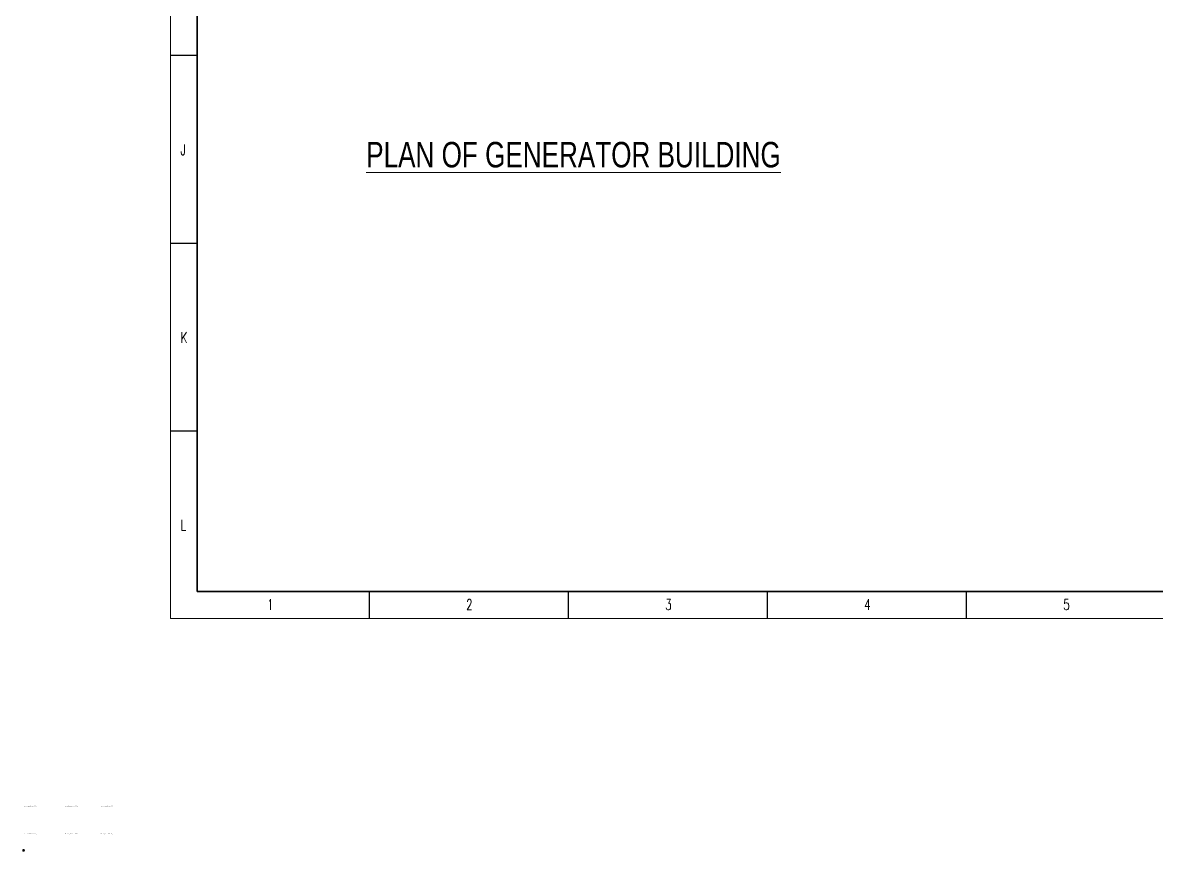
# Model space of a CAD drawing. Header units: inches. Extents: x -49881 to 95347, y -45374 to 27845.
# Drawn here: x 39 to 12468, y -45374 to -36293 of the extents above; entities that cross this region are included whole.
import ezdxf

# ---------------------------------------------------------------- set-up
doc = ezdxf.new("R2010")
doc.units = ezdxf.units.IN
doc.header["$MEASUREMENT"] = 0
doc.layers.add('Text-01', color=253, linetype='Continuous', lineweight=15)
doc.layers.add('Text-02', color=253, linetype='Continuous', lineweight=15)
doc.styles.add('Swiss721', font='swisscl.ttf')
doc.styles.add('TEG BORDER', font='txt_qlt.shx', dxfattribs={"width": 0.7, "bigfont": 'hztxt.shx'})

# ---------------------------------------------------------------- blocks, each defined once
blk = doc.blocks.new('240 BORDER A2')
at = {"linetype": 'Continuous'}
for p, q in [((5, 415), (5, 5)), ((5, 5), (489, 5))]:
    blk.add_line(p, q, dxfattribs=at)
for p, q in [((0, 105), (5, 105)), ((0, 70), (5, 70)), ((0, 35), (5, 35)), ((37.12, 0), (37.12, 5)), ((74.25, 0), (74.25, 5)), ((111.38, 0), (111.38, 5)), ((148.5, 0), (148.5, 5))]:
    blk.add_line(p, q)
at = {"color": 5, "lineweight": 15}
blk.add_lwpolyline([(0, 420), (594, 420), (594, 0), (0, 0)], close=True, dxfattribs=at)
blk.add_lwpolyline([(5, 415), (589, 415), (589, 5), (5, 5)], close=True)
at = {"char_height": 2, "width": 2, "style": 'TEG BORDER'}
for s, insert, attachment_point in [('J', (1.91, 88.39), 1), ('K', (1.91, 53.39), 1), ('L', (1.91, 18.39), 1), ('1', (18.05, 1.59), 7), ('2', (55.17, 1.59), 7), ('3', (92.3, 1.59), 7), ('4', (129.42, 1.59), 7), ('5', (166.55, 1.59), 7)]:
    blk.add_mtext(s, dxfattribs=dict(at, insert=insert, attachment_point=attachment_point))

msp = doc.modelspace()

# ---------------------------------------------------------------- linework, layer by layer
at = {"layer": 'Text-02', "linetype": 'Continuous'}
msp.add_lwpolyline([(52.5, -45353.5), (52.5, -45363.8), (54.8, -45363.8), (50, -45368.6), (45.2, -45363.8), (39.4, -45363.8, 2.0582276)], format="xyb", close=True, dxfattribs=at)
msp.add_lwpolyline([(41.5, -45361.7), (42.5, -45361.9), (42.5, -45362.2), (39.8, -45362.2), (39.8, -45361.9), (40.8, -45361.7), (40.8, -45354.2), (39.8, -45354), (39.8, -45353.6), (42.8, -45353.6), (48.8, -45360.8), (48.8, -45354.2), (47.8, -45354), (47.8, -45353.6), (50.3, -45353.6), (50.3, -45354), (49.5, -45354.2), (49.5, -45362.2), (47.6, -45362.2), (41.5, -45355.1), (41.5, -45361.7)], dxfattribs=at)

# ---------------------------------------------------------------- block references
at = {"xscale": 58.778876177409, "yscale": 58.778876177409, "zscale": 58.778876177409}
msp.add_blockref('240 BORDER A2', (1658.4, -42822.2), dxfattribs=at)

# ---------------------------------------------------------------- texts
at = {"layer": 'Text-01', "insert": (3805.8, -37599.7), "char_height": 279.044, "width": 4751.602, "attachment_point": 1, "style": 'Swiss721'}
msp.add_mtext('{\\LPLAN OF GENERATOR BUILDING\\H0.5006x;\\l   }', dxfattribs=at)
at = {"layer": 'Text-02', "char_height": 6, "width": 176.73, "attachment_point": 1, "style": 'Swiss721'}
for insert in [(53.6, -44876), (504.4, -44876), (898, -44876), (53.6, -45178.7), (504.4, -45178.7), (894.8, -45178.7)]:
    msp.add_mtext('Water drainage toward outer the building', dxfattribs=dict(at, insert=insert))

doc.saveas('drawing.dxf')
